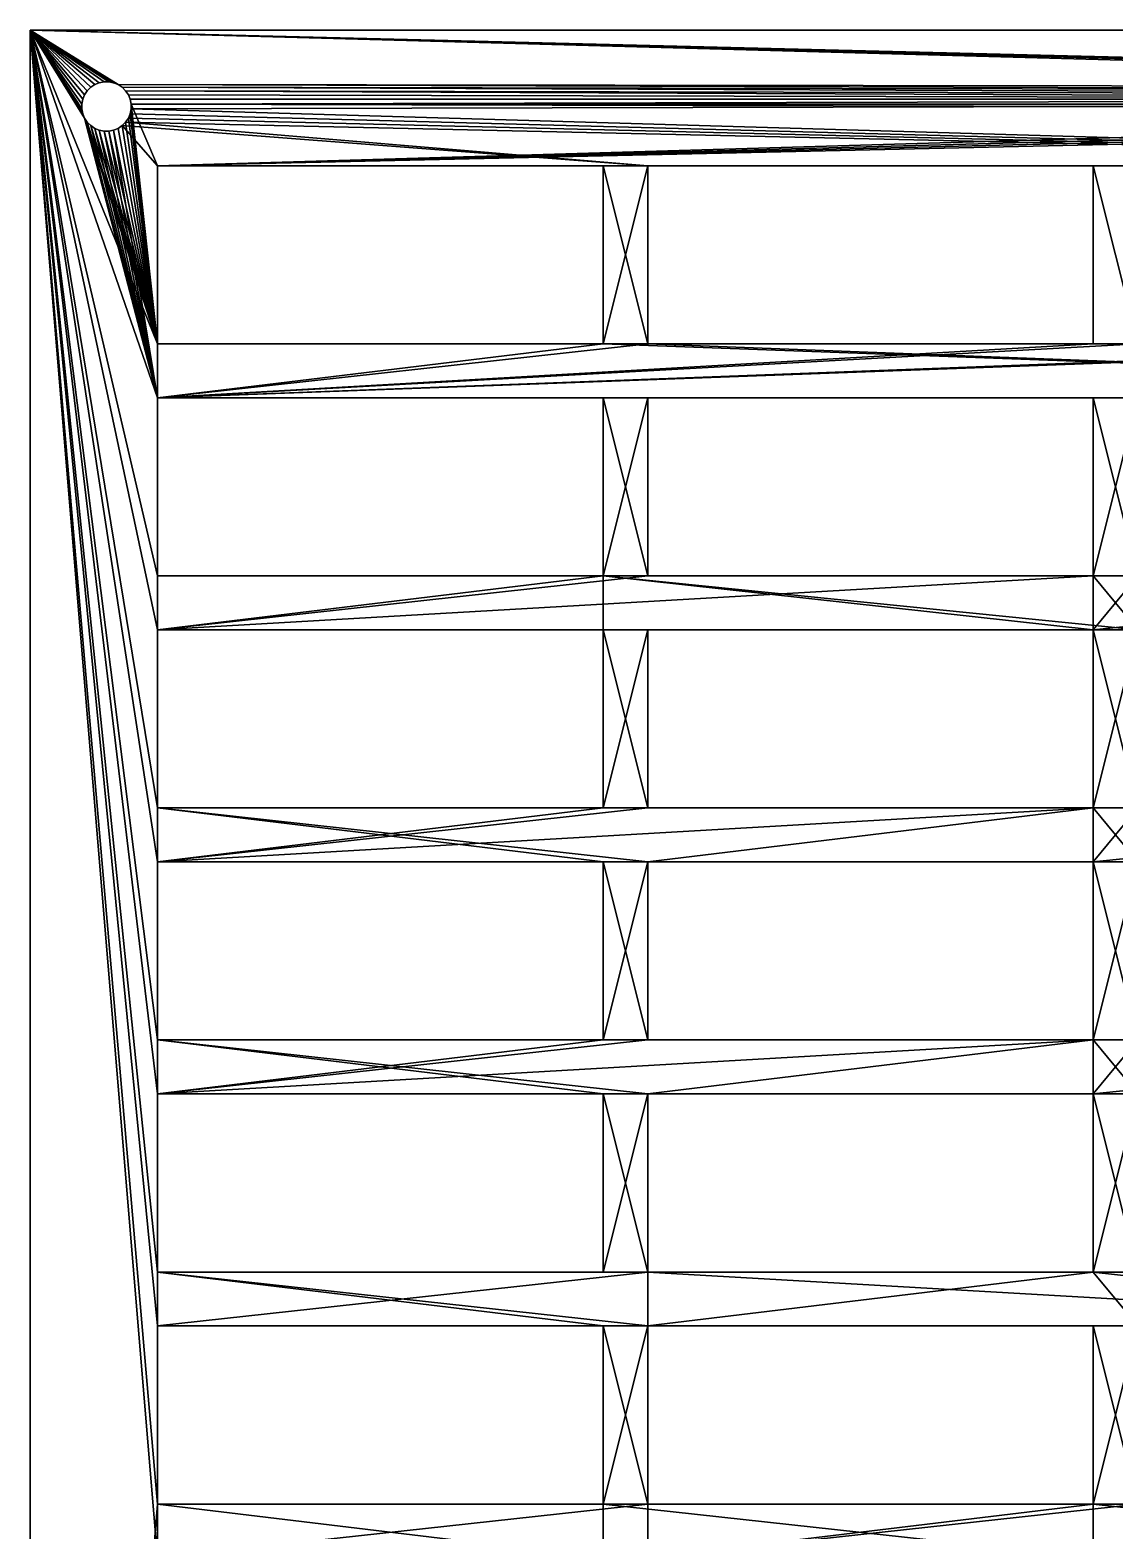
# Model space of a CAD drawing. Header units: metres. Extents: x 1.7 to 5.9, y -6.9 to -1.
# Drawn here: x 1.702 to 3.802, y -3.907 to -1.002 of the extents above; entities that cross this region are included whole.
import ezdxf

# ---------------------------------------------------------------- set-up
doc = ezdxf.new("R2010")
doc.units = ezdxf.units.M

msp = doc.modelspace()

# ---------------------------------------------------------------- linework, layer by layer
at = {"layer": 'STL2DXF'}
for points in [[(1.702, -1.002, -0.6707), (1.702, -6.898, -0.6707), (1.702, -6.898, -0.6207)], [(1.702, -1.002, -0.6707), (1.702, -6.898, -0.6207), (1.702, -1.002, -0.6207)], [(5.898, -1.002, -0.6707), (1.702, -1.002, -0.6707), (1.702, -1.002, -0.6207)], [(5.898, -1.002, -0.6707), (1.702, -1.002, -0.6207), (5.898, -1.002, -0.6207)], [(1.702, -1.002, -0.6707), (1.8022, -1.1547, -0.6707), (1.804, -1.1639, -0.6707)], [(1.702, -1.002, -0.6707), (1.804, -1.1639, -0.6707), (1.8076, -1.1726, -0.6707)], [(1.9487, -1.7137, -0.6707), (1.702, -1.002, -0.6707), (1.8076, -1.1726, -0.6707)], [(1.8022, -1.1453, -0.6707), (1.8022, -1.1547, -0.6707), (1.702, -1.002, -0.6707)], [(1.804, -1.1361, -0.6707), (1.8022, -1.1453, -0.6707), (1.702, -1.002, -0.6707)], [(1.8076, -1.1274, -0.6707), (1.804, -1.1361, -0.6707), (1.702, -1.002, -0.6707)], [(1.8129, -1.1195, -0.6707), (1.8076, -1.1274, -0.6707), (1.702, -1.002, -0.6707)], [(1.8195, -1.1129, -0.6707), (1.8129, -1.1195, -0.6707), (1.702, -1.002, -0.6707)], [(1.8274, -1.1076, -0.6707), (1.8195, -1.1129, -0.6707), (1.702, -1.002, -0.6707)], [(1.8361, -1.104, -0.6707), (1.8274, -1.1076, -0.6707), (1.702, -1.002, -0.6707)], [(1.8453, -1.1022, -0.6707), (1.8361, -1.104, -0.6707), (1.702, -1.002, -0.6707)], [(1.8547, -1.1022, -0.6707), (1.8453, -1.1022, -0.6707), (1.702, -1.002, -0.6707)], [(1.702, -1.002, -0.6707), (5.898, -1.002, -0.6707), (5.7453, -1.1022, -0.6707)], [(1.702, -1.002, -0.6707), (5.7453, -1.1022, -0.6707), (5.7361, -1.104, -0.6707)], [(1.8639, -1.104, -0.6707), (1.8547, -1.1022, -0.6707), (1.702, -1.002, -0.6707)], [(1.8726, -1.1076, -0.6707), (1.8639, -1.104, -0.6707), (1.702, -1.002, -0.6707)], [(1.702, -1.002, -0.6707), (5.7361, -1.104, -0.6707), (5.7274, -1.1076, -0.6707)], [(1.702, -1.002, -0.6707), (5.7274, -1.1076, -0.6707), (5.7195, -1.1129, -0.6707)], [(1.8726, -1.1076, -0.6707), (1.702, -1.002, -0.6707), (5.7195, -1.1129, -0.6707)], [(1.702, -1.002, -0.6207), (1.8022, -1.1547, -0.6207), (1.8022, -1.1453, -0.6207)], [(1.702, -1.002, -0.6207), (1.8022, -1.1453, -0.6207), (1.804, -1.1361, -0.6207)], [(1.702, -1.002, -0.6207), (1.804, -1.1361, -0.6207), (1.8076, -1.1274, -0.6207)], [(1.702, -1.002, -0.6207), (1.8076, -1.1274, -0.6207), (1.8129, -1.1195, -0.6207)], [(1.702, -1.002, -0.6207), (1.8129, -1.1195, -0.6207), (1.8195, -1.1129, -0.6207)], [(1.702, -1.002, -0.6207), (1.8195, -1.1129, -0.6207), (1.8274, -1.1076, -0.6207)], [(1.702, -1.002, -0.6207), (1.8274, -1.1076, -0.6207), (1.8361, -1.104, -0.6207)], [(1.702, -1.002, -0.6207), (1.8361, -1.104, -0.6207), (1.8453, -1.1022, -0.6207)], [(1.702, -1.002, -0.6207), (1.8453, -1.1022, -0.6207), (1.8547, -1.1022, -0.6207)], [(5.7453, -1.1022, -0.6207), (5.898, -1.002, -0.6207), (1.702, -1.002, -0.6207)], [(5.7361, -1.104, -0.6207), (5.7453, -1.1022, -0.6207), (1.702, -1.002, -0.6207)], [(1.702, -1.002, -0.6207), (1.8547, -1.1022, -0.6207), (1.8639, -1.104, -0.6207)], [(1.702, -1.002, -0.6207), (1.8639, -1.104, -0.6207), (1.8726, -1.1076, -0.6207)], [(5.7274, -1.1076, -0.6207), (5.7361, -1.104, -0.6207), (1.702, -1.002, -0.6207)], [(5.7195, -1.1129, -0.6207), (5.7274, -1.1076, -0.6207), (1.702, -1.002, -0.6207)], [(5.7195, -1.1129, -0.6207), (1.702, -1.002, -0.6207), (1.8726, -1.1076, -0.6207)], [(1.804, -1.1639, -0.6207), (1.8022, -1.1547, -0.6207), (1.702, -1.002, -0.6207)], [(1.8076, -1.1726, -0.6207), (1.804, -1.1639, -0.6207), (1.702, -1.002, -0.6207)], [(1.8076, -1.1726, -0.6207), (1.702, -1.002, -0.6207), (1.9487, -1.6095, -0.6207)], [(1.702, -1.002, -0.6707), (1.9487, -1.7137, -0.6707), (1.9487, -2.0587, -0.6707)], [(1.9487, -2.1629, -0.6707), (1.702, -1.002, -0.6707), (1.9487, -2.0587, -0.6707)], [(1.702, -1.002, -0.6707), (1.9487, -2.1629, -0.6707), (1.9487, -2.5079, -0.6707)], [(1.9487, -2.6121, -0.6707), (1.702, -1.002, -0.6707), (1.9487, -2.5079, -0.6707)], [(1.702, -1.002, -0.6707), (1.9487, -2.6121, -0.6707), (1.9487, -2.957, -0.6707)], [(1.9487, -3.0612, -0.6707), (1.702, -1.002, -0.6707), (1.9487, -2.957, -0.6707)], [(1.702, -1.002, -0.6707), (1.9487, -3.0612, -0.6707), (1.9487, -3.4062, -0.6707)], [(1.9487, -3.5104, -0.6707), (1.702, -1.002, -0.6707), (1.9487, -3.4062, -0.6707)], [(1.702, -1.002, -0.6707), (1.9487, -3.5104, -0.6707), (1.9487, -3.8554, -0.6707)], [(1.702, -6.898, -0.6707), (1.702, -1.002, -0.6707), (1.9487, -3.8554, -0.6707)], [(1.702, -1.002, -0.6207), (1.9487, -2.0587, -0.6207), (1.9487, -1.7137, -0.6207)], [(1.9487, -1.6095, -0.6207), (1.702, -1.002, -0.6207), (1.9487, -1.7137, -0.6207)], [(1.702, -1.002, -0.6207), (1.9487, -2.5079, -0.6207), (1.9487, -2.1629, -0.6207)], [(1.9487, -2.0587, -0.6207), (1.702, -1.002, -0.6207), (1.9487, -2.1629, -0.6207)], [(1.702, -1.002, -0.6207), (1.9487, -2.957, -0.6207), (1.9487, -2.6121, -0.6207)], [(1.9487, -2.5079, -0.6207), (1.702, -1.002, -0.6207), (1.9487, -2.6121, -0.6207)], [(1.702, -1.002, -0.6207), (1.9487, -3.4062, -0.6207), (1.9487, -3.0612, -0.6207)], [(1.9487, -2.957, -0.6207), (1.702, -1.002, -0.6207), (1.9487, -3.0612, -0.6207)], [(1.702, -1.002, -0.6207), (1.9487, -3.8554, -0.6207), (1.9487, -3.5104, -0.6207)], [(1.9487, -3.4062, -0.6207), (1.702, -1.002, -0.6207), (1.9487, -3.5104, -0.6207)], [(1.702, -1.002, -0.6207), (1.702, -6.898, -0.6207), (1.9487, -3.9596, -0.6207)], [(1.9487, -3.8554, -0.6207), (1.702, -1.002, -0.6207), (1.9487, -3.9596, -0.6207)], [(1.8274, -1.1076, -0.6707), (1.8361, -1.104, -0.6707), (1.8361, -1.104, -0.6207)], [(1.8274, -1.1076, -0.6707), (1.8361, -1.104, -0.6207), (1.8274, -1.1076, -0.6207)], [(1.8361, -1.104, -0.6707), (1.8453, -1.1022, -0.6707), (1.8453, -1.1022, -0.6207)], [(1.8361, -1.104, -0.6707), (1.8453, -1.1022, -0.6207), (1.8361, -1.104, -0.6207)], [(1.8453, -1.1022, -0.6707), (1.8547, -1.1022, -0.6707), (1.8547, -1.1022, -0.6207)], [(1.8453, -1.1022, -0.6707), (1.8547, -1.1022, -0.6207), (1.8453, -1.1022, -0.6207)], [(1.8547, -1.1022, -0.6707), (1.8639, -1.104, -0.6707), (1.8639, -1.104, -0.6207)], [(1.8547, -1.1022, -0.6707), (1.8639, -1.104, -0.6207), (1.8547, -1.1022, -0.6207)], [(1.8639, -1.104, -0.6707), (1.8726, -1.1076, -0.6707), (1.8726, -1.1076, -0.6207)], [(1.8639, -1.104, -0.6707), (1.8726, -1.1076, -0.6207), (1.8639, -1.104, -0.6207)], [(1.804, -1.1361, -0.6707), (1.8076, -1.1274, -0.6707), (1.8076, -1.1274, -0.6207)], [(1.804, -1.1361, -0.6707), (1.8076, -1.1274, -0.6207), (1.804, -1.1361, -0.6207)], [(1.8076, -1.1274, -0.6707), (1.8129, -1.1195, -0.6707), (1.8129, -1.1195, -0.6207)], [(1.8076, -1.1274, -0.6707), (1.8129, -1.1195, -0.6207), (1.8076, -1.1274, -0.6207)], [(1.8129, -1.1195, -0.6207), (1.8195, -1.1129, -0.6207), (1.8195, -1.1129, -0.6207)], [(1.8129, -1.1195, -0.6707), (1.8195, -1.1129, -0.6707), (1.8195, -1.1129, -0.6207)], [(1.8129, -1.1195, -0.6707), (1.8195, -1.1129, -0.6207), (1.8129, -1.1195, -0.6207)], [(1.8274, -1.1076, -0.6707), (1.8195, -1.1129, -0.6707), (1.8195, -1.1129, -0.6707)], [(1.8195, -1.1129, -0.6707), (1.8274, -1.1076, -0.6707), (1.8274, -1.1076, -0.6207)], [(1.8195, -1.1129, -0.6707), (1.8274, -1.1076, -0.6207), (1.8195, -1.1129, -0.6207)], [(1.8195, -1.1129, -0.6707), (1.8195, -1.1129, -0.6707), (1.8195, -1.1129, -0.6207)], [(1.8195, -1.1129, -0.6707), (1.8195, -1.1129, -0.6207), (1.8195, -1.1129, -0.6207)], [(1.8726, -1.1076, -0.6707), (1.8805, -1.1129, -0.6707), (1.8805, -1.1129, -0.6207)], [(1.8726, -1.1076, -0.6707), (1.8805, -1.1129, -0.6207), (1.8726, -1.1076, -0.6207)], [(1.8726, -1.1076, -0.6707), (5.7195, -1.1129, -0.6707), (5.7129, -1.1195, -0.6707)], [(1.8805, -1.1129, -0.6707), (1.8726, -1.1076, -0.6707), (5.7129, -1.1195, -0.6707)], [(5.7129, -1.1195, -0.6207), (5.7195, -1.1129, -0.6207), (1.8726, -1.1076, -0.6207)], [(5.7129, -1.1195, -0.6207), (1.8726, -1.1076, -0.6207), (1.8805, -1.1129, -0.6207)], [(1.8805, -1.1129, -0.6707), (1.8871, -1.1195, -0.6707), (1.8871, -1.1195, -0.6207)], [(1.8805, -1.1129, -0.6707), (1.8871, -1.1195, -0.6207), (1.8805, -1.1129, -0.6207)], [(1.8805, -1.1129, -0.6707), (5.7129, -1.1195, -0.6707), (5.7076, -1.1274, -0.6707)], [(1.8871, -1.1195, -0.6707), (1.8805, -1.1129, -0.6707), (5.7076, -1.1274, -0.6707)], [(5.7076, -1.1274, -0.6207), (5.7129, -1.1195, -0.6207), (1.8805, -1.1129, -0.6207)], [(5.7076, -1.1274, -0.6207), (1.8805, -1.1129, -0.6207), (1.8871, -1.1195, -0.6207)], [(1.8871, -1.1195, -0.6707), (1.8924, -1.1274, -0.6707), (1.8924, -1.1274, -0.6207)], [(1.8871, -1.1195, -0.6707), (1.8924, -1.1274, -0.6207), (1.8871, -1.1195, -0.6207)], [(1.8871, -1.1195, -0.6707), (5.7076, -1.1274, -0.6707), (5.704, -1.1361, -0.6707)], [(1.8924, -1.1274, -0.6707), (1.8871, -1.1195, -0.6707), (5.704, -1.1361, -0.6707)], [(5.704, -1.1361, -0.6207), (5.7076, -1.1274, -0.6207), (1.8871, -1.1195, -0.6207)], [(5.704, -1.1361, -0.6207), (1.8871, -1.1195, -0.6207), (1.8924, -1.1274, -0.6207)], [(1.8924, -1.1274, -0.6707), (1.896, -1.1361, -0.6707), (1.896, -1.1361, -0.6207)], [(1.8924, -1.1274, -0.6707), (1.896, -1.1361, -0.6207), (1.8924, -1.1274, -0.6207)], [(5.704, -1.1361, -0.6707), (1.896, -1.1361, -0.6707), (1.8924, -1.1274, -0.6707)], [(1.8924, -1.1274, -0.6207), (1.896, -1.1361, -0.6207), (5.704, -1.1361, -0.6207)], [(1.8022, -1.1453, -0.6707), (1.804, -1.1361, -0.6707), (1.804, -1.1361, -0.6207)], [(1.8022, -1.1453, -0.6707), (1.804, -1.1361, -0.6207), (1.8022, -1.1453, -0.6207)], [(1.8022, -1.1547, -0.6707), (1.8022, -1.1453, -0.6707), (1.8022, -1.1453, -0.6207)], [(1.8022, -1.1547, -0.6707), (1.8022, -1.1453, -0.6207), (1.8022, -1.1547, -0.6207)], [(1.804, -1.1639, -0.6707), (1.8022, -1.1547, -0.6707), (1.8022, -1.1547, -0.6207)], [(1.804, -1.1639, -0.6707), (1.8022, -1.1547, -0.6207), (1.804, -1.1639, -0.6207)], [(1.896, -1.1361, -0.6707), (1.8978, -1.1453, -0.6707), (1.8978, -1.1453, -0.6207)], [(1.896, -1.1361, -0.6707), (1.8978, -1.1453, -0.6207), (1.896, -1.1361, -0.6207)], [(5.704, -1.1361, -0.6707), (1.8978, -1.1453, -0.6707), (1.896, -1.1361, -0.6707)], [(1.896, -1.1361, -0.6207), (1.8978, -1.1453, -0.6207), (5.704, -1.1361, -0.6207)], [(1.8978, -1.1547, -0.6707), (1.896, -1.1639, -0.6707), (1.896, -1.1639, -0.6207)], [(1.8978, -1.1547, -0.6707), (1.896, -1.1639, -0.6207), (1.8978, -1.1547, -0.6207)], [(1.9487, -1.6095, -0.6207), (1.8978, -1.1547, -0.6207), (1.896, -1.1639, -0.6207)], [(5.6584, -1.2646, -0.6707), (1.896, -1.1639, -0.6707), (1.8978, -1.1547, -0.6707)], [(5.704, -1.1361, -0.6707), (5.7022, -1.1453, -0.6707), (1.8978, -1.1453, -0.6707)], [(1.8978, -1.1453, -0.6207), (5.7022, -1.1453, -0.6207), (5.704, -1.1361, -0.6207)], [(1.8978, -1.1453, -0.6707), (1.8978, -1.1547, -0.6707), (1.8978, -1.1547, -0.6207)], [(1.8978, -1.1453, -0.6707), (1.8978, -1.1547, -0.6207), (1.8978, -1.1453, -0.6207)], [(5.7022, -1.1547, -0.6207), (5.7022, -1.1453, -0.6207), (1.8978, -1.1453, -0.6207)], [(1.9487, -1.2646, -0.6207), (5.7022, -1.1547, -0.6207), (1.8978, -1.1453, -0.6207)], [(1.9487, -1.6095, -0.6207), (1.9487, -1.2646, -0.6207), (1.8978, -1.1453, -0.6207)], [(1.9487, -1.6095, -0.6207), (1.8978, -1.1453, -0.6207), (1.8978, -1.1547, -0.6207)], [(1.8978, -1.1547, -0.6707), (1.8978, -1.1453, -0.6707), (5.7022, -1.1453, -0.6707)], [(5.6584, -1.2646, -0.6707), (1.8978, -1.1547, -0.6707), (5.7022, -1.1453, -0.6707)], [(1.9487, -1.2646, -0.6207), (5.704, -1.1639, -0.6207), (5.7022, -1.1547, -0.6207)], [(1.8076, -1.1726, -0.6707), (1.804, -1.1639, -0.6707), (1.804, -1.1639, -0.6207)], [(1.8076, -1.1726, -0.6707), (1.804, -1.1639, -0.6207), (1.8076, -1.1726, -0.6207)], [(1.8129, -1.1805, -0.6707), (1.8076, -1.1726, -0.6707), (1.8076, -1.1726, -0.6207)], [(1.8129, -1.1805, -0.6707), (1.8076, -1.1726, -0.6207), (1.8129, -1.1805, -0.6207)], [(1.9487, -1.7137, -0.6707), (1.8076, -1.1726, -0.6707), (1.8129, -1.1805, -0.6707)], [(1.8129, -1.1805, -0.6207), (1.8076, -1.1726, -0.6207), (1.9487, -1.6095, -0.6207)], [(1.9487, -1.7137, -0.6707), (1.8129, -1.1805, -0.6707), (1.8195, -1.1871, -0.6707)], [(1.8195, -1.1871, -0.6707), (1.8129, -1.1805, -0.6707), (1.8129, -1.1805, -0.6207)], [(1.8195, -1.1871, -0.6707), (1.8129, -1.1805, -0.6207), (1.8195, -1.1871, -0.6207)], [(1.8195, -1.1871, -0.6207), (1.8129, -1.1805, -0.6207), (1.9487, -1.6095, -0.6207)], [(1.9487, -1.7137, -0.6707), (1.8195, -1.1871, -0.6707), (1.8274, -1.1924, -0.6707)], [(1.8274, -1.1924, -0.6207), (1.8195, -1.1871, -0.6207), (1.9487, -1.6095, -0.6207)], [(1.8274, -1.1924, -0.6707), (1.8195, -1.1871, -0.6707), (1.8195, -1.1871, -0.6207)], [(1.8274, -1.1924, -0.6707), (1.8195, -1.1871, -0.6207), (1.8274, -1.1924, -0.6207)], [(1.8726, -1.1924, -0.6707), (1.8805, -1.1871, -0.6707), (1.9487, -1.6095, -0.6707)], [(1.8805, -1.1871, -0.6707), (1.8726, -1.1924, -0.6707), (1.8726, -1.1924, -0.6207)], [(1.8805, -1.1871, -0.6707), (1.8726, -1.1924, -0.6207), (1.8805, -1.1871, -0.6207)], [(1.9487, -1.6095, -0.6207), (1.8805, -1.1871, -0.6207), (1.8726, -1.1924, -0.6207)], [(1.9487, -1.6095, -0.6207), (1.8871, -1.1805, -0.6207), (1.8805, -1.1871, -0.6207)], [(1.8871, -1.1805, -0.6707), (1.8805, -1.1871, -0.6707), (1.8805, -1.1871, -0.6207)], [(1.8871, -1.1805, -0.6707), (1.8805, -1.1871, -0.6207), (1.8871, -1.1805, -0.6207)], [(2.8977, -1.2646, -0.6707), (1.8805, -1.1871, -0.6707), (1.8871, -1.1805, -0.6707)], [(1.8805, -1.1871, -0.6707), (1.9487, -1.2646, -0.6707), (1.9487, -1.6095, -0.6707)], [(2.8977, -1.2646, -0.6707), (1.9487, -1.2646, -0.6707), (1.8805, -1.1871, -0.6707)], [(1.8924, -1.1726, -0.6707), (1.8871, -1.1805, -0.6707), (1.8871, -1.1805, -0.6207)], [(1.8924, -1.1726, -0.6707), (1.8871, -1.1805, -0.6207), (1.8924, -1.1726, -0.6207)], [(1.9487, -1.6095, -0.6207), (1.8924, -1.1726, -0.6207), (1.8871, -1.1805, -0.6207)], [(5.6584, -1.2646, -0.6707), (1.8871, -1.1805, -0.6707), (1.8924, -1.1726, -0.6707)], [(5.6584, -1.2646, -0.6707), (2.8977, -1.2646, -0.6707), (1.8871, -1.1805, -0.6707)], [(1.9487, -1.6095, -0.6207), (1.896, -1.1639, -0.6207), (1.8924, -1.1726, -0.6207)], [(1.896, -1.1639, -0.6707), (1.8924, -1.1726, -0.6707), (1.8924, -1.1726, -0.6207)], [(1.896, -1.1639, -0.6707), (1.8924, -1.1726, -0.6207), (1.896, -1.1639, -0.6207)], [(5.6584, -1.2646, -0.6707), (1.8924, -1.1726, -0.6707), (1.896, -1.1639, -0.6707)], [(1.9487, -1.2646, -0.6207), (5.7076, -1.1726, -0.6207), (5.704, -1.1639, -0.6207)], [(1.9487, -1.2646, -0.6207), (5.7129, -1.1805, -0.6207), (5.7076, -1.1726, -0.6207)], [(1.9487, -1.2646, -0.6207), (4.7094, -1.2646, -0.6207), (5.7129, -1.1805, -0.6207)], [(1.9487, -1.7137, -0.6707), (1.8274, -1.1924, -0.6707), (1.8361, -1.196, -0.6707)], [(1.8361, -1.196, -0.6707), (1.8274, -1.1924, -0.6707), (1.8274, -1.1924, -0.6207)], [(1.8361, -1.196, -0.6707), (1.8274, -1.1924, -0.6207), (1.8361, -1.196, -0.6207)], [(1.8361, -1.196, -0.6207), (1.8274, -1.1924, -0.6207), (1.9487, -1.6095, -0.6207)], [(1.9487, -1.7137, -0.6707), (1.8361, -1.196, -0.6707), (1.8453, -1.1978, -0.6707)], [(1.8453, -1.1978, -0.6707), (1.8361, -1.196, -0.6707), (1.8361, -1.196, -0.6207)], [(1.8453, -1.1978, -0.6707), (1.8361, -1.196, -0.6207), (1.8453, -1.1978, -0.6207)], [(1.8453, -1.1978, -0.6207), (1.8361, -1.196, -0.6207), (1.9487, -1.6095, -0.6207)], [(1.9487, -1.7137, -0.6707), (1.8453, -1.1978, -0.6707), (1.8547, -1.1978, -0.6707)], [(1.8547, -1.1978, -0.6207), (1.8453, -1.1978, -0.6207), (1.9487, -1.6095, -0.6207)], [(1.8547, -1.1978, -0.6707), (1.8453, -1.1978, -0.6707), (1.8453, -1.1978, -0.6207)], [(1.8547, -1.1978, -0.6707), (1.8453, -1.1978, -0.6207), (1.8547, -1.1978, -0.6207)], [(1.9487, -1.7137, -0.6707), (1.8547, -1.1978, -0.6707), (1.8639, -1.196, -0.6707)], [(1.8639, -1.196, -0.6207), (1.8547, -1.1978, -0.6207), (1.9487, -1.6095, -0.6207)], [(1.8639, -1.196, -0.6707), (1.8547, -1.1978, -0.6707), (1.8547, -1.1978, -0.6207)], [(1.8639, -1.196, -0.6707), (1.8547, -1.1978, -0.6207), (1.8639, -1.196, -0.6207)], [(1.8639, -1.196, -0.6707), (1.8726, -1.1924, -0.6707), (1.9487, -1.6095, -0.6707)], [(1.8726, -1.1924, -0.6207), (1.8639, -1.196, -0.6207), (1.9487, -1.6095, -0.6207)], [(1.8726, -1.1924, -0.6707), (1.8639, -1.196, -0.6707), (1.8639, -1.196, -0.6207)], [(1.8726, -1.1924, -0.6707), (1.8639, -1.196, -0.6207), (1.8726, -1.1924, -0.6207)], [(1.8639, -1.196, -0.6707), (1.9487, -1.6095, -0.6707), (1.9487, -1.7137, -0.6707)], [(1.9487, -1.2646, -0.6207), (2.8114, -1.2646, -0.6207), (2.8977, -1.2646, -0.6207)], [(1.9487, -1.2646, -0.6207), (2.8977, -1.2646, -0.6207), (3.7604, -1.2646, -0.6207)], [(1.9487, -1.2646, -0.6207), (3.7604, -1.2646, -0.6207), (4.7094, -1.2646, -0.6207)], [(1.9487, -1.2646, -0.6207), (1.9487, -1.2646, -0.6707), (1.9487, -1.6095, -0.6707)], [(1.9487, -1.2646, -0.6207), (1.9487, -1.6095, -0.6707), (1.9487, -1.6095, -0.6207)], [(2.8114, -1.2646, -0.6207), (2.8114, -1.2646, -0.6707), (1.9487, -1.2646, -0.6707)], [(2.8114, -1.2646, -0.6207), (1.9487, -1.2646, -0.6707), (1.9487, -1.2646, -0.6207)], [(2.8977, -1.2646, -0.6707), (2.8114, -1.2646, -0.6707), (1.9487, -1.2646, -0.6707)], [(2.8114, -1.2646, -0.6707), (2.8977, -1.2646, -0.6707), (2.8977, -1.6095, -0.6707)], [(2.8114, -1.6095, -0.6707), (2.8114, -1.2646, -0.6707), (2.8977, -1.6095, -0.6707)], [(2.8114, -1.6095, -0.6207), (2.8114, -1.6095, -0.6707), (2.8114, -1.2646, -0.6707)], [(2.8114, -1.6095, -0.6207), (2.8114, -1.2646, -0.6707), (2.8114, -1.2646, -0.6207)], [(2.8977, -1.2646, -0.6207), (2.8114, -1.2646, -0.6207), (2.8114, -1.6095, -0.6207)], [(2.8977, -1.6095, -0.6207), (2.8977, -1.2646, -0.6207), (2.8114, -1.6095, -0.6207)], [(3.7604, -1.2646, -0.6207), (3.7604, -1.2646, -0.6707), (2.8977, -1.2646, -0.6707)], [(3.7604, -1.2646, -0.6207), (2.8977, -1.2646, -0.6707), (2.8977, -1.2646, -0.6207)], [(3.8467, -1.2646, -0.6707), (3.7604, -1.2646, -0.6707), (2.8977, -1.2646, -0.6707)], [(5.6584, -1.2646, -0.6707), (3.8467, -1.2646, -0.6707), (2.8977, -1.2646, -0.6707)], [(2.8977, -1.2646, -0.6207), (2.8977, -1.2646, -0.6707), (2.8977, -1.6095, -0.6707)], [(2.8977, -1.2646, -0.6207), (2.8977, -1.6095, -0.6707), (2.8977, -1.6095, -0.6207)], [(3.7604, -1.2646, -0.6707), (3.8467, -1.2646, -0.6707), (3.8467, -1.6095, -0.6707)], [(3.7604, -1.6095, -0.6707), (3.7604, -1.2646, -0.6707), (3.8467, -1.6095, -0.6707)], [(3.7604, -1.2646, -0.6207), (3.8467, -1.2646, -0.6207), (4.7094, -1.2646, -0.6207)], [(3.7604, -1.6095, -0.6207), (3.7604, -1.6095, -0.6707), (3.7604, -1.2646, -0.6707)], [(3.7604, -1.6095, -0.6207), (3.7604, -1.2646, -0.6707), (3.7604, -1.2646, -0.6207)], [(3.8467, -1.6095, -0.6207), (3.8467, -1.2646, -0.6207), (3.7604, -1.2646, -0.6207)], [(3.8467, -1.6095, -0.6207), (3.7604, -1.2646, -0.6207), (3.7604, -1.6095, -0.6207)], [(4.7957, -1.6095, -0.6707), (5.6584, -1.7137, -0.6707), (1.9487, -1.7137, -0.6707)], [(4.7094, -1.6095, -0.6707), (4.7957, -1.6095, -0.6707), (1.9487, -1.7137, -0.6707)], [(3.8467, -1.6095, -0.6707), (4.7094, -1.6095, -0.6707), (1.9487, -1.7137, -0.6707)], [(3.7604, -1.6095, -0.6707), (3.8467, -1.6095, -0.6707), (1.9487, -1.7137, -0.6707)], [(2.8977, -1.6095, -0.6707), (3.7604, -1.6095, -0.6707), (1.9487, -1.7137, -0.6707)], [(2.8114, -1.6095, -0.6707), (2.8977, -1.6095, -0.6707), (1.9487, -1.7137, -0.6707)], [(1.9487, -1.6095, -0.6707), (2.8114, -1.6095, -0.6707), (1.9487, -1.7137, -0.6707)], [(1.9487, -1.6095, -0.6207), (1.9487, -1.6095, -0.6707), (2.8114, -1.6095, -0.6707)], [(1.9487, -1.6095, -0.6207), (2.8114, -1.6095, -0.6707), (2.8114, -1.6095, -0.6207)], [(2.8114, -1.6095, -0.6207), (1.9487, -1.6095, -0.6207), (1.9487, -1.7137, -0.6207)], [(2.8114, -1.6095, -0.6207), (1.9487, -1.7137, -0.6207), (5.6584, -1.7137, -0.6207)], [(2.8977, -1.6095, -0.6207), (2.8114, -1.6095, -0.6207), (5.6584, -1.7137, -0.6207)], [(2.8977, -1.6095, -0.6207), (2.8977, -1.6095, -0.6707), (3.7604, -1.6095, -0.6707)], [(2.8977, -1.6095, -0.6207), (3.7604, -1.6095, -0.6707), (3.7604, -1.6095, -0.6207)], [(3.8467, -1.6095, -0.6207), (3.7604, -1.6095, -0.6207), (2.8977, -1.6095, -0.6207)], [(5.6584, -1.6095, -0.6207), (3.8467, -1.6095, -0.6207), (2.8977, -1.6095, -0.6207)], [(5.6584, -1.6095, -0.6207), (2.8977, -1.6095, -0.6207), (5.6584, -1.7137, -0.6207)], [(2.8977, -1.7137, -0.6707), (2.8114, -1.7137, -0.6707), (1.9487, -1.7137, -0.6707)], [(3.7604, -1.7137, -0.6707), (2.8977, -1.7137, -0.6707), (1.9487, -1.7137, -0.6707)], [(4.7094, -1.7137, -0.6707), (3.7604, -1.7137, -0.6707), (1.9487, -1.7137, -0.6707)], [(5.6584, -1.7137, -0.6707), (4.7094, -1.7137, -0.6707), (1.9487, -1.7137, -0.6707)], [(1.9487, -1.7137, -0.6207), (1.9487, -1.7137, -0.6707), (1.9487, -2.0587, -0.6707)], [(1.9487, -1.7137, -0.6207), (1.9487, -2.0587, -0.6707), (1.9487, -2.0587, -0.6207)], [(2.8114, -1.7137, -0.6207), (2.8114, -1.7137, -0.6707), (1.9487, -1.7137, -0.6707)], [(2.8114, -1.7137, -0.6207), (1.9487, -1.7137, -0.6707), (1.9487, -1.7137, -0.6207)], [(1.9487, -1.7137, -0.6207), (2.8114, -1.7137, -0.6207), (2.8977, -1.7137, -0.6207)], [(1.9487, -1.7137, -0.6207), (2.8977, -1.7137, -0.6207), (5.6584, -1.7137, -0.6207)], [(2.8114, -2.0587, -0.6707), (2.8114, -1.7137, -0.6707), (2.8977, -1.7137, -0.6707)], [(2.8114, -2.0587, -0.6707), (2.8977, -1.7137, -0.6707), (2.8977, -2.0587, -0.6707)], [(2.8114, -2.0587, -0.6207), (2.8114, -2.0587, -0.6707), (2.8114, -1.7137, -0.6707)], [(2.8114, -2.0587, -0.6207), (2.8114, -1.7137, -0.6707), (2.8114, -1.7137, -0.6207)], [(2.8977, -2.0587, -0.6207), (2.8977, -1.7137, -0.6207), (2.8114, -1.7137, -0.6207)], [(2.8977, -2.0587, -0.6207), (2.8114, -1.7137, -0.6207), (2.8114, -2.0587, -0.6207)], [(3.7604, -1.7137, -0.6207), (3.7604, -1.7137, -0.6707), (2.8977, -1.7137, -0.6707)], [(3.7604, -1.7137, -0.6207), (2.8977, -1.7137, -0.6707), (2.8977, -1.7137, -0.6207)], [(2.8977, -1.7137, -0.6207), (2.8977, -1.7137, -0.6707), (2.8977, -2.0587, -0.6707)], [(2.8977, -1.7137, -0.6207), (2.8977, -2.0587, -0.6707), (2.8977, -2.0587, -0.6207)], [(2.8977, -1.7137, -0.6207), (3.7604, -1.7137, -0.6207), (3.8467, -1.7137, -0.6207)], [(2.8977, -1.7137, -0.6207), (3.8467, -1.7137, -0.6207), (5.6584, -1.7137, -0.6207)], [(4.7094, -1.7137, -0.6707), (3.8467, -1.7137, -0.6707), (3.7604, -1.7137, -0.6707)], [(3.7604, -2.0587, -0.6207), (3.7604, -2.0587, -0.6707), (3.7604, -1.7137, -0.6707)], [(3.7604, -2.0587, -0.6207), (3.7604, -1.7137, -0.6707), (3.7604, -1.7137, -0.6207)], [(3.7604, -2.0587, -0.6707), (3.7604, -1.7137, -0.6707), (3.8467, -1.7137, -0.6707)], [(3.7604, -2.0587, -0.6707), (3.8467, -1.7137, -0.6707), (3.8467, -2.0587, -0.6707)], [(3.8467, -2.0587, -0.6207), (3.8467, -1.7137, -0.6207), (3.7604, -1.7137, -0.6207)], [(3.7604, -2.1629, -0.6207), (3.8467, -2.0587, -0.6207), (3.7604, -1.7137, -0.6207)], [(3.7604, -2.1629, -0.6207), (3.7604, -1.7137, -0.6207), (3.7604, -2.0587, -0.6207)], [(1.9487, -2.1629, -0.6707), (1.9487, -2.0587, -0.6707), (2.8114, -2.0587, -0.6707)], [(2.8114, -2.1629, -0.6707), (1.9487, -2.1629, -0.6707), (2.8114, -2.0587, -0.6707)], [(1.9487, -2.0587, -0.6207), (1.9487, -2.0587, -0.6707), (2.8114, -2.0587, -0.6707)], [(1.9487, -2.0587, -0.6207), (2.8114, -2.0587, -0.6707), (2.8114, -2.0587, -0.6207)], [(1.9487, -2.1629, -0.6207), (3.7604, -2.1629, -0.6207), (3.7604, -2.0587, -0.6207)], [(1.9487, -2.1629, -0.6207), (3.7604, -2.0587, -0.6207), (2.8977, -2.0587, -0.6207)], [(2.8114, -2.0587, -0.6207), (1.9487, -2.0587, -0.6207), (1.9487, -2.1629, -0.6207)], [(2.8977, -2.0587, -0.6207), (2.8114, -2.0587, -0.6207), (1.9487, -2.1629, -0.6207)], [(2.8114, -2.0587, -0.6707), (2.8977, -2.0587, -0.6707), (3.7604, -2.0587, -0.6707)], [(3.7604, -2.1629, -0.6707), (2.8114, -2.1629, -0.6707), (2.8114, -2.0587, -0.6707)], [(3.8467, -2.1629, -0.6707), (3.7604, -2.1629, -0.6707), (2.8114, -2.0587, -0.6707)], [(3.8467, -2.1629, -0.6707), (2.8114, -2.0587, -0.6707), (3.7604, -2.0587, -0.6707)], [(2.8977, -2.0587, -0.6207), (2.8977, -2.0587, -0.6707), (3.7604, -2.0587, -0.6707)], [(2.8977, -2.0587, -0.6207), (3.7604, -2.0587, -0.6707), (3.7604, -2.0587, -0.6207)], [(3.8467, -2.1629, -0.6707), (3.7604, -2.0587, -0.6707), (3.8467, -2.0587, -0.6707)], [(3.7604, -2.1629, -0.6207), (3.8467, -2.1629, -0.6207), (4.7957, -2.0587, -0.6207)], [(3.7604, -2.1629, -0.6207), (4.7957, -2.0587, -0.6207), (3.8467, -2.0587, -0.6207)], [(1.9487, -2.1629, -0.6207), (1.9487, -2.1629, -0.6707), (1.9487, -2.5079, -0.6707)], [(1.9487, -2.1629, -0.6207), (1.9487, -2.5079, -0.6707), (1.9487, -2.5079, -0.6207)], [(2.8114, -2.1629, -0.6207), (2.8114, -2.1629, -0.6707), (1.9487, -2.1629, -0.6707)], [(2.8114, -2.1629, -0.6207), (1.9487, -2.1629, -0.6707), (1.9487, -2.1629, -0.6207)], [(1.9487, -2.1629, -0.6207), (2.8114, -2.1629, -0.6207), (3.7604, -2.1629, -0.6207)], [(3.7604, -2.1629, -0.6707), (2.8977, -2.1629, -0.6707), (2.8114, -2.1629, -0.6707)], [(2.8114, -2.5079, -0.6707), (2.8114, -2.1629, -0.6707), (2.8977, -2.1629, -0.6707)], [(2.8114, -2.5079, -0.6707), (2.8977, -2.1629, -0.6707), (2.8977, -2.5079, -0.6707)], [(2.8114, -2.1629, -0.6207), (2.8977, -2.1629, -0.6207), (3.7604, -2.1629, -0.6207)], [(2.8977, -2.5079, -0.6207), (2.8977, -2.1629, -0.6207), (2.8114, -2.1629, -0.6207)], [(2.8977, -2.5079, -0.6207), (2.8114, -2.1629, -0.6207), (2.8114, -2.5079, -0.6207)], [(2.8114, -2.5079, -0.6207), (2.8114, -2.5079, -0.6707), (2.8114, -2.1629, -0.6707)], [(2.8114, -2.5079, -0.6207), (2.8114, -2.1629, -0.6707), (2.8114, -2.1629, -0.6207)], [(3.7604, -2.1629, -0.6207), (3.7604, -2.1629, -0.6707), (2.8977, -2.1629, -0.6707)], [(3.7604, -2.1629, -0.6207), (2.8977, -2.1629, -0.6707), (2.8977, -2.1629, -0.6207)], [(2.8977, -2.1629, -0.6207), (2.8977, -2.1629, -0.6707), (2.8977, -2.5079, -0.6707)], [(2.8977, -2.1629, -0.6207), (2.8977, -2.5079, -0.6707), (2.8977, -2.5079, -0.6207)], [(3.7604, -2.5079, -0.6707), (3.7604, -2.1629, -0.6707), (3.8467, -2.1629, -0.6707)], [(3.7604, -2.5079, -0.6707), (3.8467, -2.1629, -0.6707), (3.8467, -2.5079, -0.6707)], [(3.7604, -2.5079, -0.6207), (3.7604, -2.5079, -0.6707), (3.7604, -2.1629, -0.6707)], [(3.7604, -2.5079, -0.6207), (3.7604, -2.1629, -0.6707), (3.7604, -2.1629, -0.6207)], [(3.8467, -2.5079, -0.6207), (3.8467, -2.1629, -0.6207), (3.7604, -2.1629, -0.6207)], [(3.7604, -2.6121, -0.6207), (3.8467, -2.5079, -0.6207), (3.7604, -2.1629, -0.6207)], [(3.7604, -2.6121, -0.6207), (3.7604, -2.1629, -0.6207), (3.7604, -2.5079, -0.6207)], [(1.9487, -2.5079, -0.6207), (1.9487, -2.5079, -0.6707), (2.8114, -2.5079, -0.6707)], [(1.9487, -2.5079, -0.6207), (2.8114, -2.5079, -0.6707), (2.8114, -2.5079, -0.6207)], [(1.9487, -2.5079, -0.6707), (2.8114, -2.5079, -0.6707), (3.7604, -2.5079, -0.6707)], [(2.8114, -2.6121, -0.6707), (1.9487, -2.6121, -0.6707), (1.9487, -2.5079, -0.6707)], [(2.8977, -2.6121, -0.6707), (2.8114, -2.6121, -0.6707), (1.9487, -2.5079, -0.6707)], [(2.8977, -2.6121, -0.6707), (1.9487, -2.5079, -0.6707), (3.7604, -2.5079, -0.6707)], [(1.9487, -2.6121, -0.6207), (3.7604, -2.6121, -0.6207), (3.7604, -2.5079, -0.6207)], [(1.9487, -2.6121, -0.6207), (3.7604, -2.5079, -0.6207), (2.8977, -2.5079, -0.6207)], [(2.8114, -2.5079, -0.6207), (1.9487, -2.5079, -0.6207), (1.9487, -2.6121, -0.6207)], [(2.8977, -2.5079, -0.6207), (2.8114, -2.5079, -0.6207), (1.9487, -2.6121, -0.6207)], [(2.8114, -2.5079, -0.6707), (2.8977, -2.5079, -0.6707), (3.7604, -2.5079, -0.6707)], [(3.8467, -2.6121, -0.6707), (2.8977, -2.6121, -0.6707), (3.7604, -2.5079, -0.6707)], [(2.8977, -2.5079, -0.6207), (2.8977, -2.5079, -0.6707), (3.7604, -2.5079, -0.6707)], [(2.8977, -2.5079, -0.6207), (3.7604, -2.5079, -0.6707), (3.7604, -2.5079, -0.6207)], [(3.8467, -2.6121, -0.6707), (3.7604, -2.5079, -0.6707), (3.8467, -2.5079, -0.6707)], [(3.7604, -2.6121, -0.6207), (3.8467, -2.6121, -0.6207), (4.7957, -2.5079, -0.6207)], [(3.7604, -2.6121, -0.6207), (4.7957, -2.5079, -0.6207), (3.8467, -2.5079, -0.6207)], [(2.8114, -2.6121, -0.6207), (2.8114, -2.6121, -0.6707), (1.9487, -2.6121, -0.6707)], [(2.8114, -2.6121, -0.6207), (1.9487, -2.6121, -0.6707), (1.9487, -2.6121, -0.6207)], [(1.9487, -2.6121, -0.6207), (1.9487, -2.6121, -0.6707), (1.9487, -2.957, -0.6707)], [(1.9487, -2.6121, -0.6207), (1.9487, -2.957, -0.6707), (1.9487, -2.957, -0.6207)], [(1.9487, -2.6121, -0.6207), (2.8114, -2.6121, -0.6207), (3.7604, -2.6121, -0.6207)], [(2.8114, -2.957, -0.6207), (2.8114, -2.957, -0.6707), (2.8114, -2.6121, -0.6707)], [(2.8114, -2.957, -0.6207), (2.8114, -2.6121, -0.6707), (2.8114, -2.6121, -0.6207)], [(2.8114, -2.957, -0.6707), (2.8114, -2.6121, -0.6707), (2.8977, -2.6121, -0.6707)], [(2.8114, -2.957, -0.6707), (2.8977, -2.6121, -0.6707), (2.8977, -2.957, -0.6707)], [(2.8114, -2.6121, -0.6207), (2.8977, -2.6121, -0.6207), (3.7604, -2.6121, -0.6207)], [(2.8977, -2.957, -0.6207), (2.8977, -2.6121, -0.6207), (2.8114, -2.6121, -0.6207)], [(2.8977, -2.957, -0.6207), (2.8114, -2.6121, -0.6207), (2.8114, -2.957, -0.6207)], [(3.8467, -2.6121, -0.6707), (3.7604, -2.6121, -0.6707), (2.8977, -2.6121, -0.6707)], [(2.8977, -2.6121, -0.6207), (2.8977, -2.6121, -0.6707), (2.8977, -2.957, -0.6707)], [(2.8977, -2.6121, -0.6207), (2.8977, -2.957, -0.6707), (2.8977, -2.957, -0.6207)], [(3.7604, -2.6121, -0.6207), (3.7604, -2.6121, -0.6707), (2.8977, -2.6121, -0.6707)], [(3.7604, -2.6121, -0.6207), (2.8977, -2.6121, -0.6707), (2.8977, -2.6121, -0.6207)], [(3.7604, -2.957, -0.6707), (3.7604, -2.6121, -0.6707), (3.8467, -2.6121, -0.6707)], [(3.7604, -2.957, -0.6707), (3.8467, -2.6121, -0.6707), (3.8467, -2.957, -0.6707)], [(3.7604, -2.957, -0.6207), (3.7604, -2.957, -0.6707), (3.7604, -2.6121, -0.6707)], [(3.7604, -2.957, -0.6207), (3.7604, -2.6121, -0.6707), (3.7604, -2.6121, -0.6207)], [(3.8467, -2.957, -0.6207), (3.8467, -2.6121, -0.6207), (3.7604, -2.6121, -0.6207)], [(3.7604, -3.0612, -0.6207), (3.8467, -2.957, -0.6207), (3.7604, -2.6121, -0.6207)], [(3.7604, -3.0612, -0.6207), (3.7604, -2.6121, -0.6207), (3.7604, -2.957, -0.6207)], [(1.9487, -2.957, -0.6707), (2.8114, -2.957, -0.6707), (3.7604, -2.957, -0.6707)], [(2.8114, -3.0612, -0.6707), (1.9487, -3.0612, -0.6707), (1.9487, -2.957, -0.6707)], [(2.8977, -3.0612, -0.6707), (2.8114, -3.0612, -0.6707), (1.9487, -2.957, -0.6707)], [(2.8977, -3.0612, -0.6707), (1.9487, -2.957, -0.6707), (3.7604, -2.957, -0.6707)], [(1.9487, -2.957, -0.6207), (1.9487, -2.957, -0.6707), (2.8114, -2.957, -0.6707)], [(1.9487, -2.957, -0.6207), (2.8114, -2.957, -0.6707), (2.8114, -2.957, -0.6207)], [(1.9487, -3.0612, -0.6207), (3.7604, -3.0612, -0.6207), (3.7604, -2.957, -0.6207)], [(1.9487, -3.0612, -0.6207), (3.7604, -2.957, -0.6207), (2.8977, -2.957, -0.6207)], [(2.8114, -2.957, -0.6207), (1.9487, -2.957, -0.6207), (1.9487, -3.0612, -0.6207)], [(2.8977, -2.957, -0.6207), (2.8114, -2.957, -0.6207), (1.9487, -3.0612, -0.6207)], [(2.8114, -2.957, -0.6707), (2.8977, -2.957, -0.6707), (3.7604, -2.957, -0.6707)], [(3.8467, -3.0612, -0.6707), (2.8977, -3.0612, -0.6707), (3.7604, -2.957, -0.6707)], [(2.8977, -2.957, -0.6207), (2.8977, -2.957, -0.6707), (3.7604, -2.957, -0.6707)], [(2.8977, -2.957, -0.6207), (3.7604, -2.957, -0.6707), (3.7604, -2.957, -0.6207)], [(3.8467, -3.0612, -0.6707), (3.7604, -2.957, -0.6707), (3.8467, -2.957, -0.6707)], [(3.7604, -3.0612, -0.6207), (3.8467, -3.0612, -0.6207), (4.7957, -2.957, -0.6207)], [(3.7604, -3.0612, -0.6207), (4.7957, -2.957, -0.6207), (3.8467, -2.957, -0.6207)], [(2.8114, -3.0612, -0.6207), (2.8114, -3.0612, -0.6707), (1.9487, -3.0612, -0.6707)], [(2.8114, -3.0612, -0.6207), (1.9487, -3.0612, -0.6707), (1.9487, -3.0612, -0.6207)], [(1.9487, -3.0612, -0.6207), (1.9487, -3.0612, -0.6707), (1.9487, -3.4062, -0.6707)], [(1.9487, -3.0612, -0.6207), (1.9487, -3.4062, -0.6707), (1.9487, -3.4062, -0.6207)], [(1.9487, -3.0612, -0.6207), (2.8114, -3.0612, -0.6207), (3.7604, -3.0612, -0.6207)], [(2.8114, -3.4062, -0.6207), (2.8114, -3.4062, -0.6707), (2.8114, -3.0612, -0.6707)], [(2.8114, -3.4062, -0.6207), (2.8114, -3.0612, -0.6707), (2.8114, -3.0612, -0.6207)], [(2.8114, -3.4062, -0.6707), (2.8114, -3.0612, -0.6707), (2.8977, -3.0612, -0.6707)], [(2.8114, -3.4062, -0.6707), (2.8977, -3.0612, -0.6707), (2.8977, -3.4062, -0.6707)], [(2.8114, -3.0612, -0.6207), (2.8977, -3.0612, -0.6207), (3.7604, -3.0612, -0.6207)], [(2.8977, -3.4062, -0.6207), (2.8977, -3.0612, -0.6207), (2.8114, -3.0612, -0.6207)], [(2.8977, -3.4062, -0.6207), (2.8114, -3.0612, -0.6207), (2.8114, -3.4062, -0.6207)], [(3.8467, -3.0612, -0.6707), (3.7604, -3.0612, -0.6707), (2.8977, -3.0612, -0.6707)], [(3.7604, -3.0612, -0.6207), (3.7604, -3.0612, -0.6707), (2.8977, -3.0612, -0.6707)], [(3.7604, -3.0612, -0.6207), (2.8977, -3.0612, -0.6707), (2.8977, -3.0612, -0.6207)], [(2.8977, -3.0612, -0.6207), (2.8977, -3.0612, -0.6707), (2.8977, -3.4062, -0.6707)], [(2.8977, -3.0612, -0.6207), (2.8977, -3.4062, -0.6707), (2.8977, -3.4062, -0.6207)], [(3.7604, -3.4062, -0.6707), (3.7604, -3.0612, -0.6707), (3.8467, -3.0612, -0.6707)], [(3.7604, -3.4062, -0.6707), (3.8467, -3.0612, -0.6707), (3.8467, -3.4062, -0.6707)], [(3.7604, -3.4062, -0.6207), (3.7604, -3.4062, -0.6707), (3.7604, -3.0612, -0.6707)], [(3.7604, -3.4062, -0.6207), (3.7604, -3.0612, -0.6707), (3.7604, -3.0612, -0.6207)], [(3.8467, -3.4062, -0.6207), (3.8467, -3.0612, -0.6207), (3.7604, -3.0612, -0.6207)], [(3.8467, -3.4062, -0.6207), (3.7604, -3.0612, -0.6207), (3.7604, -3.4062, -0.6207)], [(1.9487, -3.4062, -0.6207), (1.9487, -3.4062, -0.6707), (2.8114, -3.4062, -0.6707)], [(1.9487, -3.4062, -0.6207), (2.8114, -3.4062, -0.6707), (2.8114, -3.4062, -0.6207)], [(1.9487, -3.4062, -0.6707), (2.8114, -3.4062, -0.6707), (3.7604, -3.4062, -0.6707)], [(2.8114, -3.5104, -0.6707), (1.9487, -3.5104, -0.6707), (1.9487, -3.4062, -0.6707)], [(2.8977, -3.5104, -0.6707), (2.8114, -3.5104, -0.6707), (1.9487, -3.4062, -0.6707)], [(2.8977, -3.5104, -0.6707), (1.9487, -3.4062, -0.6707), (3.7604, -3.4062, -0.6707)], [(2.8977, -3.4062, -0.6207), (2.8114, -3.4062, -0.6207), (1.9487, -3.4062, -0.6207)], [(1.9487, -3.5104, -0.6207), (2.8977, -3.5104, -0.6207), (2.8977, -3.4062, -0.6207)], [(1.9487, -3.5104, -0.6207), (2.8977, -3.4062, -0.6207), (1.9487, -3.4062, -0.6207)], [(2.8114, -3.4062, -0.6707), (2.8977, -3.4062, -0.6707), (3.7604, -3.4062, -0.6707)], [(3.8467, -3.5104, -0.6707), (2.8977, -3.5104, -0.6707), (3.7604, -3.4062, -0.6707)], [(2.8977, -3.4062, -0.6207), (2.8977, -3.4062, -0.6707), (3.7604, -3.4062, -0.6707)], [(2.8977, -3.4062, -0.6207), (3.7604, -3.4062, -0.6707), (3.7604, -3.4062, -0.6207)], [(4.7094, -3.5104, -0.6207), (3.7604, -3.4062, -0.6207), (2.8977, -3.4062, -0.6207)], [(2.8977, -3.5104, -0.6207), (4.7094, -3.5104, -0.6207), (2.8977, -3.4062, -0.6207)], [(3.8467, -3.5104, -0.6707), (3.7604, -3.4062, -0.6707), (3.8467, -3.4062, -0.6707)], [(4.7094, -3.5104, -0.6207), (3.8467, -3.4062, -0.6207), (3.7604, -3.4062, -0.6207)], [(1.9487, -3.5104, -0.6207), (1.9487, -3.5104, -0.6707), (1.9487, -3.8554, -0.6707)], [(1.9487, -3.5104, -0.6207), (1.9487, -3.8554, -0.6707), (1.9487, -3.8554, -0.6207)], [(2.8114, -3.5104, -0.6207), (2.8114, -3.5104, -0.6707), (1.9487, -3.5104, -0.6707)], [(2.8114, -3.5104, -0.6207), (1.9487, -3.5104, -0.6707), (1.9487, -3.5104, -0.6207)], [(1.9487, -3.5104, -0.6207), (2.8114, -3.5104, -0.6207), (2.8977, -3.5104, -0.6207)], [(2.8114, -3.8554, -0.6207), (2.8114, -3.8554, -0.6707), (2.8114, -3.5104, -0.6707)], [(2.8114, -3.8554, -0.6207), (2.8114, -3.5104, -0.6707), (2.8114, -3.5104, -0.6207)], [(2.8114, -3.8554, -0.6707), (2.8114, -3.5104, -0.6707), (2.8977, -3.5104, -0.6707)], [(2.8114, -3.8554, -0.6707), (2.8977, -3.5104, -0.6707), (2.8977, -3.8554, -0.6707)], [(2.8977, -3.8554, -0.6207), (2.8977, -3.5104, -0.6207), (2.8114, -3.5104, -0.6207)], [(2.8977, -3.8554, -0.6207), (2.8114, -3.5104, -0.6207), (2.8114, -3.8554, -0.6207)], [(3.7604, -3.5104, -0.6207), (3.7604, -3.5104, -0.6707), (2.8977, -3.5104, -0.6707)], [(3.7604, -3.5104, -0.6207), (2.8977, -3.5104, -0.6707), (2.8977, -3.5104, -0.6207)], [(3.8467, -3.5104, -0.6707), (3.7604, -3.5104, -0.6707), (2.8977, -3.5104, -0.6707)], [(2.8977, -3.5104, -0.6207), (2.8977, -3.5104, -0.6707), (2.8977, -3.8554, -0.6707)], [(2.8977, -3.5104, -0.6207), (2.8977, -3.8554, -0.6707), (2.8977, -3.8554, -0.6207)], [(2.8977, -3.5104, -0.6207), (3.7604, -3.5104, -0.6207), (4.7094, -3.5104, -0.6207)], [(3.7604, -3.8554, -0.6707), (3.7604, -3.5104, -0.6707), (3.8467, -3.5104, -0.6707)], [(3.7604, -3.8554, -0.6707), (3.8467, -3.5104, -0.6707), (3.8467, -3.8554, -0.6707)], [(3.7604, -3.8554, -0.6207), (3.7604, -3.8554, -0.6707), (3.7604, -3.5104, -0.6707)], [(3.7604, -3.8554, -0.6207), (3.7604, -3.5104, -0.6707), (3.7604, -3.5104, -0.6207)], [(3.7604, -3.5104, -0.6207), (3.8467, -3.5104, -0.6207), (4.7094, -3.5104, -0.6207)], [(3.8467, -3.8554, -0.6207), (3.8467, -3.5104, -0.6207), (3.7604, -3.5104, -0.6207)], [(3.8467, -3.8554, -0.6207), (3.7604, -3.5104, -0.6207), (3.7604, -3.8554, -0.6207)], [(1.9487, -3.9596, -0.6707), (1.702, -6.898, -0.6707), (1.9487, -3.8554, -0.6707)], [(1.9487, -3.8554, -0.6207), (1.9487, -3.8554, -0.6707), (2.8114, -3.8554, -0.6707)], [(1.9487, -3.8554, -0.6207), (2.8114, -3.8554, -0.6707), (2.8114, -3.8554, -0.6207)], [(2.8114, -3.9596, -0.6707), (1.9487, -3.9596, -0.6707), (1.9487, -3.8554, -0.6707)], [(2.8114, -3.9596, -0.6707), (1.9487, -3.8554, -0.6707), (2.8114, -3.8554, -0.6707)], [(1.9487, -3.9596, -0.6207), (2.8977, -3.9596, -0.6207), (2.8977, -3.8554, -0.6207)], [(2.8977, -3.8554, -0.6207), (2.8114, -3.8554, -0.6207), (1.9487, -3.8554, -0.6207)], [(1.9487, -3.9596, -0.6207), (2.8977, -3.8554, -0.6207), (1.9487, -3.8554, -0.6207)], [(2.8114, -3.8554, -0.6707), (2.8977, -3.8554, -0.6707), (3.7604, -3.8554, -0.6707)], [(3.7604, -3.9596, -0.6707), (2.8114, -3.9596, -0.6707), (2.8114, -3.8554, -0.6707)], [(3.7604, -3.9596, -0.6707), (2.8114, -3.8554, -0.6707), (3.7604, -3.8554, -0.6707)], [(2.8977, -3.8554, -0.6207), (2.8977, -3.8554, -0.6707), (3.7604, -3.8554, -0.6707)], [(2.8977, -3.8554, -0.6207), (3.7604, -3.8554, -0.6707), (3.7604, -3.8554, -0.6207)], [(2.8977, -3.9596, -0.6207), (3.8467, -3.9596, -0.6207), (3.8467, -3.8554, -0.6207)], [(2.8977, -3.9596, -0.6207), (3.8467, -3.8554, -0.6207), (3.7604, -3.8554, -0.6207)], [(2.8977, -3.9596, -0.6207), (3.7604, -3.8554, -0.6207), (2.8977, -3.8554, -0.6207)], [(4.7094, -3.9596, -0.6707), (3.7604, -3.9596, -0.6707), (3.7604, -3.8554, -0.6707)], [(4.7094, -3.9596, -0.6707), (3.7604, -3.8554, -0.6707), (3.8467, -3.8554, -0.6707)]]:
    msp.add_3dface(points, dxfattribs=at)

doc.saveas('drawing.dxf')
